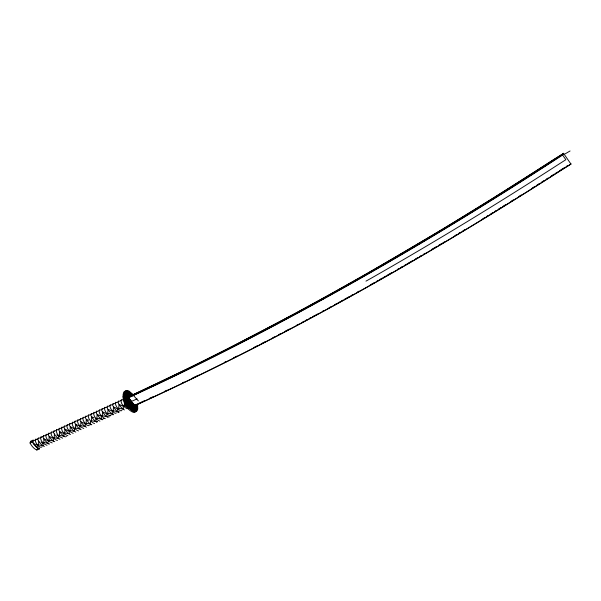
<?xml version="1.0" encoding="UTF-8"?>
<svg xmlns="http://www.w3.org/2000/svg" width="601" height="601" viewBox="0 0 601 601"><rect width="100%" height="100%" fill="white"/><g stroke="black" fill="none" stroke-linecap="round" stroke-linejoin="round"><path stroke-width="0.9" d="M126.751 396.442L125.647 395.541A1.412 0.661 65.3 0 1 125.519 394.211C127.848 393.632 124.407 390.41 127.096 391.236M126.383 392.693L125.902 394.023M132.047 406.381L132.04 407.794L131.935 406.434M126.939 393.625L126.946 393.324C128.644 393.302 128.261 396.615 127.329 394.564C126.315 392.881 127.99 394.436 127.164 394.834M131.469 406.997L129.448 404.526L128.99 402.813L129.869 402.85L128.93 402.046L128.584 403.587L129.996 406.118L135.668 411.174L137.276 408.928L137.246 404.18M135.435 411.279L136.412 410.34L137.02 408.372L136.99 405.562L136.367 404.969M135.473 405.975C137.952 411.91 137.584 405.93 134.857 404.683M136.735 407.726L136.788 406.915M39.215 448.797L37.908 448.331L37.795 445.303L35.857 444.44M124.467 396.239C123.611 393.422 124.167 400.642 126.728 399.875M132.806 409.972L132.716 409.071L130.605 407.854L129.132 405.96L129.47 407.44L131.566 409.822L132.798 409.927L131.679 409.769L129.583 407.388L128.201 402.445M134.166 408.59L133.993 406.764L133.407 407.035L133.798 407.283M44.376 446.445L43.129 445.792A10.773 6.01 65.5 0 1 38.749 441.232L38.547 445.266M49.567 444.079L48.32 443.425A10.795 5.957 65.5 0 1 43.948 438.843L43.738 442.892M130.71 406.644L131.386 406.118L131.206 404.721L130.905 406.561M59.995 439.323L58.763 438.662A10.833 5.86 65.5 0 1 54.413 434.042L54.18 438.114M65.246 436.927L64.014 436.258A10.856 5.815 65.5 0 1 59.672 431.623L59.431 435.71M70.512 434.531L69.295 433.854A10.878 5.762 65.5 0 1 64.961 429.197L64.705 433.298M75.801 432.111L74.592 431.435A10.901 5.709 65.5 0 1 70.272 426.763L70.009 430.872M124.918 392.445L124.67 393.64L124.91 392.055M124.527 393.828L125.248 393.37L125.376 391.89L125.481 393.257L124.655 394.211L125.864 396.87C127.54 397.223 126.676 396.202 125.879 395.435A1.412 0.661 65.3 0 1 125.752 394.106L125.902 393.978M135.127 408.53L134.752 404.939M119.133 411.565L118.93 412.451L117.766 411.73A11.088 5.289 65.4 0 1 113.529 406.9L113.191 411.114M127.066 392.806L127.111 392.137M135.285 411.249L132.956 408.958L132.919 409.92L131.912 409.664L129.824 407.283L129.478 405.803L130.958 407.696L133.069 408.905L132.919 409.92M133.001 409.649L132.836 409.018L135.067 411.332M136.059 408.184L136.6 408.898L136.059 410.498M135.15 404.548L134.669 406.885L130.537 403.399L126.826 397.779L127.149 395.18M134.278 404.946L134.271 405.51M134.632 405.014L134.376 406.238L133.137 405.435A14.184 6.521 65.4 0 1 128.261 399.778L127.224 397.937L127.622 396.097L128.877 396.93M134.556 406.156L134.263 407.072L131.206 404.721M133.339 406.156L133.595 404.931L132.566 403.106M133.595 394.557L133.407 395.428L138.373 400.905M130.124 406.546L130.312 405.675L129.365 403.977M125.864 396.87L125.113 393.557M570.544 163.359L570.95 164.065L560.004 171.037C423.622 258.468 282.207 338.408 134.767 405.705L127.84 397.839L127.818 397.066C275.16 329.153 416.365 248.483 552.454 160.302L563.618 153.383L554.242 159.408M128.171 397.554L128.088 397.952L160.512 382.784M124.212 406.073L124.58 401.829L126.368 405.863M126.578 395.804L126.488 396.202L126.954 395.991L126.172 394.632M126.593 394.624C128.223 397.945 125.414 398.245 124.242 395.278M126.443 399.988L127.487 399.342L126.706 397.614M121.905 410.355C120.613 413.218 113.551 404.15 115.835 402.182M123.295 406.494L123.37 406.141C120.891 405.179 116.684 404.345 118.585 400.92M124.099 394.279L124.264 393.542M123.814 399.244L123.678 400.296M123.34 394.624L123.505 393.888M118.69 408.597L119.043 404.375A11.111 5.229 65.4 0 0 123.265 409.213L124.422 409.942M116.429 412.857C114.716 415.404 108.27 406.99 110.351 404.713M117.773 409.018L114.318 407.193M113.664 414.059C112.582 416.621 111.936 412.286 112.357 411.182L110.389 410.28M113.529 406.9L112.575 405.202L113.086 403.451M110.982 415.344C109.254 417.913 102.771 409.506 104.882 407.23M108.225 416.546C107.143 419.1 106.467 414.803 106.888 413.683C104.424 412.744 100.179 411.888 102.162 408.477M107.714 413.623L108.045 409.424L109.607 409.995M102.809 419.017C101.727 421.579 101.021 417.297 101.441 416.177C98.977 415.246 94.725 414.374 96.731 410.979M102.26 416.117L102.583 411.933A11.036 5.394 65.4 0 0 106.835 416.718L102.343 415.764M127.217 403.068L127.495 401.926M127.75 401.167L128.111 400.972L126.909 403.301M96.829 418.604L97.137 414.427A11.013 5.447 65.4 0 0 101.404 419.197L96.919 418.251M95.927 419.017L96.017 418.657C95.604 419.791 96.333 424.043 97.407 421.481L96.911 421.767M89.391 425.192C87.641 427.829 81.007 419.475 83.261 417.184M90.518 421.489L90.563 424.298L91.81 424.817M91.42 421.076L91.72 416.914L94.056 417.77M86.033 423.54L86.326 419.393L88.655 420.242M85.139 423.953L85.229 423.592C82.78 422.683 78.498 421.789 80.579 418.416M79.775 426.402L79.873 426.049C77.424 425.14 73.134 424.238 75.238 420.88M80.669 425.996L80.947 421.857A10.946 5.604 65.5 0 0 85.252 426.567L86.454 427.258M74.441 428.844L71.038 427.048M75.328 428.438L75.598 424.314A10.923 5.657 65.5 0 0 79.91 429.009L81.12 429.692M70.272 426.763L69.318 425.095L69.926 423.322M69.123 431.278L65.734 429.482M64.961 429.197L64.007 427.536L64.63 425.763M63.834 433.697L60.446 431.909M59.672 431.623L58.725 429.963L59.356 428.19M58.56 436.108L56.712 434.884M54.413 434.042L53.459 432.389L54.105 430.609M53.309 438.512L51.468 437.288M48.08 440.901L44.714 439.121M48.944 440.51L49.169 436.446L50.702 437.01M129.373 396.743L129.756 396.329M42.874 443.29L41.033 442.066M42.115 446.768C40.29 449.548 33.34 441.322 35.887 438.993M43.948 438.843L43.002 437.197L43.663 435.417M30.05 443.012L32.529 441.87L33.108 440.09L30.628 441.232L30.05 443.012A11.855 6.709 65.5 0 0 36.841 450.021L39.313 448.894L39.591 448M36.841 450.021L37.119 449.127M38.749 441.232L37.803 439.586L38.479 437.806M35.091 444.162C33.047 444.252 31.906 441.773 33.31 440.187M128.223 394.106L128.156 394.827L129.215 395.743M136.645 410.235L134.849 405.239L137.434 403.977M136.142 410.28L135.308 411.107M128.298 406.336L128.283 405.525M133.715 408.612L134.286 408.537M126.007 400.161L125.819 401.415L126.676 402.437M125.684 400.559L127.487 399.342M128.757 402.918L129.636 402.963L127.157 399.492M126.946 393.557L126.052 394.692L126.841 396.044M126.781 402.43L126.984 401.934M128.111 394.158L130.77 395.946L129.666 395.758M135.969 411.159L134.932 412.158L133.55 412.444C126.105 409.784 121.244 399.695 123.678 392.205L124.745 391.266L126.157 391.041M124.753 392.34L126 391.341M129.177 395.623L130.56 396.209M127.021 399.59L127.45 399.357M553.596 159.813L493.721 197.894M559.771 170.586L560.778 169.94M563.49 153.21L563.723 153.646L552.672 160.745C416.478 248.964 275.16 329.664 127.705 397.599M561.567 169.437L563.933 167.934M566.187 166.492L567.697 165.538M532.223 188.128L534.582 186.626M536.941 185.123L539.307 183.621M541.666 182.111L544.033 180.608M546.392 179.106L547.962 178.106M551.117 176.101L554.265 174.095M555.835 173.088L557.412 172.089M570.95 164.065L559.877 170.879C423.495 258.325 282.064 338.295 134.609 405.6M492.159 198.878L442.298 229.522L367.324 273.545M490.671 213.994L493.023 212.529M494.585 211.56L496.156 210.583M498.507 209.125L500.858 207.668M502.421 206.691L505.561 204.746M511.045 201.343L513.397 199.878M518.881 196.474L521.232 195.017M454.949 235.637L456.542 234.675M458.924 233.241L460.509 232.279M462.898 230.837L465.279 229.394M482.753 218.817L485.142 217.374M486.727 216.413L488.32 215.451M411.422 261.375L413.037 260.428M415.464 259.001L417.883 257.566M419.498 256.619L421.113 255.665M423.54 254.238L425.155 253.284M431.616 249.475L436.461 246.62M438.888 245.193L441.314 243.766M442.929 242.812L444.545 241.865M565.098 153.879L570.064 150.979M65.937 436.672L66.395 436.409M32.912 441.081L123.228 399.455M108.736 417.162L109.202 416.884M110.058 415.764L110.546 415.486M376.759 281.253L378.375 280.329M379.99 279.405L382.401 278.015M384.016 277.091L385.632 276.167M387.239 275.243L392.077 272.471M397.719 269.233L399.334 268.309M400.942 267.385L402.557 266.461M404.976 265.071L406.584 264.147M408.199 263.223L410.618 261.841M331.91 293.483L366.52 273.996M48.155 444.011L48.696 443.703M334.554 292.529L336.162 291.62M90.3 424.779L90.864 424.464M365.964 281.148L370.802 278.436C433.659 242.624 495.502 205.031 556.293 165.816L565.849 159.701L562.626 155.066L553.033 161.226C427.108 242.751 296.834 317.831 161.353 382.379M338.093 302.851L339.7 301.95M341.315 301.056L342.923 300.154M344.538 299.26L349.369 296.563M350.984 295.662L352.592 294.768M357.43 292.071L359.037 291.169M370.314 284.882L374.348 282.635M103.38 418.814L103.988 418.476M331.106 293.942L295.647 313.339L226.802 349.361M303.926 309.327L305.541 308.448M316.013 302.716L317.628 301.837M322.467 299.193L324.074 298.306M302.603 322.076L304.256 321.182M305.909 320.288L307.554 319.394M309.207 318.5L310.86 317.606M312.505 316.712L314.158 315.818M315.81 314.924L317.463 314.03M322.414 311.348L324.059 310.454M329.017 307.772L330.663 306.878M334.795 304.639L336.44 303.745M261.112 332.188L263.591 330.866M274.349 325.156L277.662 323.398M284.281 319.882L287.594 318.124M272.794 337.762L274.454 336.891M278.594 334.712L280.246 333.84M285.212 331.226L289.359 329.048M296.811 325.126L298.464 324.255M241.144 342.465L246.14 339.896M233.706 357.783L237.034 356.085M253.675 347.596L257.01 345.891M261.172 343.772L265.326 341.646M225.968 349.774L193.312 366.084L128.817 396.788M224.489 362.343L226.164 361.517M182.449 382.867L184.139 382.056M192.59 378.006L198.503 375.174M128.757 394.429L128.253 394.233M127.84 397.839C275.311 329.911 416.643 249.227 552.86 161.023L563.723 153.646M137.051 398.854L131.236 401.566L134.406 404.961L133.377 403.692M127.277 391.289L128.118 391.371L129.102 393.76L131.799 395.999M130.394 395.165L128.381 393.144L128.118 391.371M139.139 403.188L145.096 400.424M149.356 398.448L152.767 396.87M164.689 391.341L167.243 390.154M128.606 393.031L129.14 392.889L131.792 395.984M128.937 394.218L128.028 393.437L127.412 391.672M126.458 395.856L127.044 395.586M126.398 396.607L126.984 396.337M126.375 396.803L126.586 397.208M126.819 397.096L125.94 397.201M30.343 442.118L32.815 440.984M124.369 398.516L124.873 398.718M124.64 398.831L125.309 399.139M125.076 399.252L125.864 399.575M125.632 399.68L126.803 399.657M127.029 399.718L125.909 400.251L126.773 400.875L126.886 402.279M127.675 400.191L126.924 399.65M126 402.888L126.728 403.294L125.849 402.76M127.915 401.243L128.862 401.979M127.021 403.241L126.488 403.406C124.97 399.981 123.423 395.781 125.158 392.152L126.172 391.259L127.502 391.048L129.072 391.529L132.453 394.354M129.38 402.227L128.915 402.445L127.878 401.085M129.869 402.85L128.892 403.256M130.537 403.399L129.373 403.932L130.68 405.314M129.718 405.698L128.892 406.066L130.372 407.959L133.152 409.732M130.853 404.879L131.439 404.969M130.267 405.795L128.712 403.354M129.207 406.314L131.679 409.769M129.981 406.163L131.258 406.396M130.447 406.133L130.101 406.299L130.785 406.419M131.634 405.743L132.22 405.48L133.114 406.193L133.527 408.282L132.626 407.531L132.22 405.48M131.093 405.127L132.761 406.096M132.528 406.464L133.114 406.193M135.172 405.622L135.563 406.268M131.95 407.305L133.948 408.507L135.886 410.964M136.99 405.562L136.48 404.916M133.647 408.229L132.994 406.246M132.483 409.176L133.302 408.8M135.758 408.041L135.999 409.529L136.727 410.017M137.193 407.508L134.744 404.736M136.6 408.898L136.149 408.627M135.999 409.529L137.276 408.928M134.121 408.875L135.465 410.393M135.653 411.069L136.119 410.731L135.202 408.83M128.749 395.954L128.314 395.931M128.253 392.964L130.425 394.925M117.931 412.113L118.622 411.858M126.18 394.188L127.051 393.572M126.428 402.595L125.932 402.377M132.566 410.032L133.152 409.814M135.841 411.092L134.526 411.362C130.59 410.543 128.276 406.712 126.48 403.436M127.532 394.744L126.593 394.474M54.766 441.705L53.481 441.224L53.414 438.152M48.869 433.02L48.215 434.801L49.169 436.446A10.818 5.912 65.5 0 0 53.534 441.044L49.057 440.15M127.096 392.911L126.713 392.904M126.864 392.964L126.961 391.221L127.93 393.986M85.943 415.952L85.372 417.71L86.326 419.393A10.968 5.552 65.5 0 0 90.608 424.118L86.123 423.187M91.322 413.473L90.766 415.231L91.72 416.914A10.991 5.499 65.5 0 0 95.995 421.662L91.51 420.723M107.617 405.968L107.091 407.726L108.045 409.424A11.058 5.341 65.4 0 0 112.289 414.224L107.797 413.27M48.32 443.425L43.843 442.531M69.295 433.854L64.81 432.938M128.216 406.253L128.396 405.472M125.354 397.652L126.172 399.515L125.226 398.035C126.691 396.893 126.27 401.566 125.339 397.982M47.006 445.303C43.73 444.432 39.155 439.902 41.063 436.611M52.204 442.937C48.929 442.035 44.384 437.513 46.262 434.222M57.418 440.556C54.15 439.632 49.635 435.109 51.483 431.818M62.654 438.167C59.394 437.212 54.909 432.705 56.727 429.399M67.913 435.77C64.653 434.786 60.205 430.286 61.986 426.98M73.194 433.366C69.941 432.352 65.517 427.859 67.274 424.546M78.498 430.947C75.253 429.91 70.858 425.418 72.578 422.105M83.817 428.521C80.579 427.454 76.214 422.969 77.905 419.648M128.93 403.091L128.509 402.137M94.537 423.63C91.307 422.511 87.002 418.041 88.632 414.713M99.924 421.173C96.701 420.024 92.434 415.561 94.026 412.226M127.885 391.476L132.167 394.489M127.532 391.634L129.44 392.626M105.34 418.709C102.125 417.522 97.888 413.067 99.443 409.732M130.334 405.998L130.515 406.516M38.659 444.905L43.129 445.792L42.987 442.929M127.217 408.733C124.031 407.425 119.922 403.008 121.342 399.65M54.285 437.753L58.763 438.662L58.665 435.755M59.537 435.357L64.014 436.258L63.931 433.344M70.107 430.519L74.592 431.435L74.539 428.49M80.767 425.643L85.252 426.567L85.229 423.592M75.425 428.085L79.91 429.009L79.873 426.049M113.273 410.761L117.766 411.73L117.856 408.665M118.773 408.244L123.265 409.213L123.37 406.141M124.287 405.72L126.3 406.426M126.218 397.471L125.203 397.073M132.738 407.47L130.702 406.742M130.612 395.683L128.509 393.715L127.51 391.183M127.194 394.819L126.48 394.677L126.924 395.638M132.1 405.532L133.91 407.23L134.376 407.02L133.993 406.764M127.337 395.45L128.847 396.457M127.818 397.066L129.215 398.583M37.961 448.151L33.573 443.613M127.314 404.255L127.93 404.758M127.435 404.203L128.051 404.706M128.794 402.37L127.983 402.963L129.245 405.908M128.464 402.257L129.027 402.392L128.148 401.137M124.49 399.515L125.278 399.838L124.723 399.41M129.05 395.804L128.268 394.774M137.066 408.688L134.797 404.991M130.004 393.001L131.709 394.699L131.611 393.933L131.657 394.722M126.142 400.274L126.766 401.228M129.223 398.756L131.319 401.167M127.081 396.615L127.427 397.013M126.728 406.486L128.359 408.672M133.377 395.12L128.967 391.011L125.909 390.725L124.843 391.664C122.424 399.162 127.284 409.236 134.714 411.91L136.104 411.625L137.133 410.633L137.742 409.011L137.576 404.338M135.345 410.445L135.766 411.016M127.765 405.795L127.202 404.481M127.652 405.848L127.089 404.533L127.667 404.09L128.787 405.78L128.652 406.178L128.005 405.683L127.435 404.375M127.412 405.953L127.036 405.322M563.603 153.428L570.83 163.908M136.006 410.791L135.21 409.431L135.315 407.561L134.669 406.103M126.398 402.159L125.774 400.769M126.428 404.255L127.487 406.141M132.746 402.88L133.572 404.345M127.059 392.971L127.45 393.7M125.301 400.987L125.474 401.581M125.879 391.394L126.27 392.746M132.505 407.583L132.4 406.223M123.716 399.545L124.197 401.303M133.873 406.817L134.211 408.252M48.185 440.548L48.456 442.005M69.228 430.917L69.468 432.404M123.197 396.247L123.475 398.666M39.313 448.894A11.87 6.679 65.5 0 1 32.529 441.87M127.712 397.464A14.462 6.791 65.8 0 1 131.439 401.408M130.702 404.879A14.176 6.536 65.4 0 1 129.448 403.556M127.983 401.055L127.998 401.025"/></g></svg>
